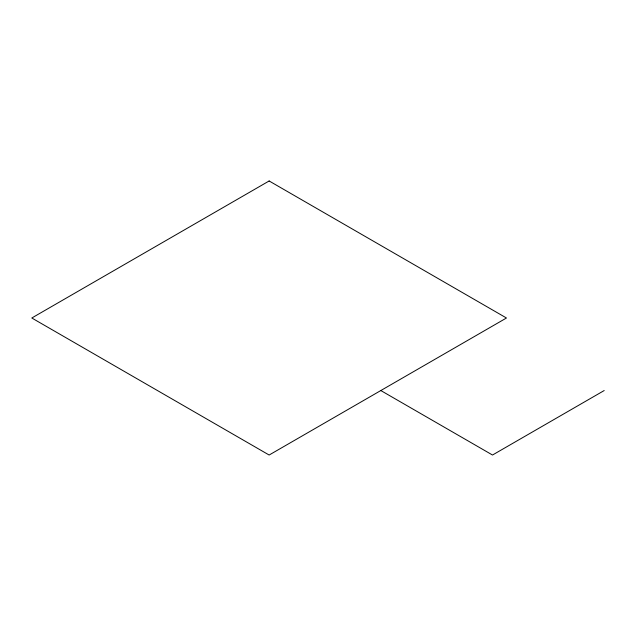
<?xml version="1.0" encoding="UTF-8"?>
<svg xmlns="http://www.w3.org/2000/svg" width="636" height="636" viewBox="0 0 636 636"><rect width="100%" height="100%" fill="white"/><g stroke="black" fill="none" stroke-linecap="round" stroke-linejoin="round"><path stroke-width="0.95" d="M604.2 390.544L492.51 455.026L380.821 390.544M269.139 180.974L31.8 318L269.139 455.026L506.471 318L269.139 180.974"/></g></svg>
